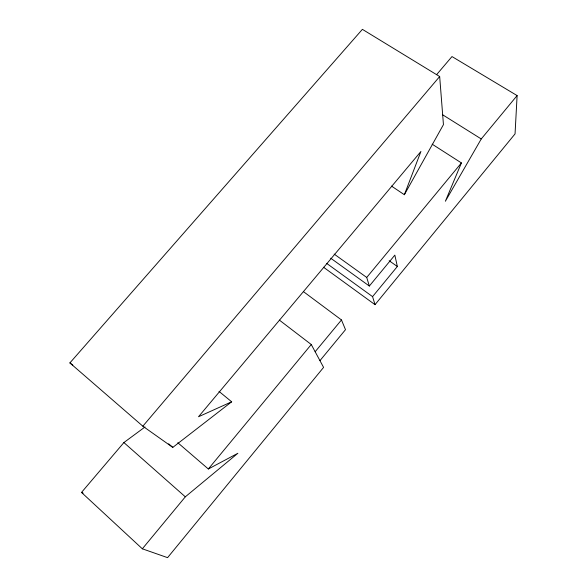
<?xml version="1.0" encoding="UTF-8"?>
<svg xmlns="http://www.w3.org/2000/svg" width="587" height="587" viewBox="0 0 587 587"><rect width="100%" height="100%" fill="white"/><g stroke="black" fill="none" stroke-linecap="round" stroke-linejoin="round"><path stroke-width="0.88" d="M436.581 74.688L451.983 56.565L517.11 95.578L515.048 133.895L375.02 304.668L323.54 267.246M391.478 186.079L404.362 194.723L420.93 151.475L198.501 416.755L231.674 401.794L219.017 391.412M432.179 144.189L461.419 162.937L445.372 201.246L481.252 138.95L517.11 95.578M404.362 194.723L443.442 124.62L439.67 76.53L362.392 29.35L69.89 362.92L142.839 426.191L172.798 447.404L231.674 401.794M375.02 304.668L372.569 296.626L397.348 266.491L394.838 255.118L369.34 286.038L330.723 258.214M303.464 291.651L341.473 319.944L315.153 351.738M145.033 426.962L123.894 442.561L81.505 492.427L142.34 548.808L185.323 496.822L237.86 453.289L208.334 468.998L177.81 442.723M208.334 468.998L311.264 344.518L279.39 320.12M369.34 286.038L366.721 277.453L461.419 162.937M142.839 426.191L439.67 76.53M142.34 548.808L167.574 557.65L323.584 367.389L311.264 344.518M81.505 492.427L83.156 493.146M442.671 114.803L481.252 138.95M389.159 260.731L397.348 266.491M334.15 254.083L366.721 277.453M326.614 263.35L372.569 296.626M69.89 362.92L72.817 365.07M319.952 360.638L345.501 329.674L341.473 319.944M168.652 443.809L172.798 447.404M123.894 442.561L185.323 496.822"/></g></svg>
